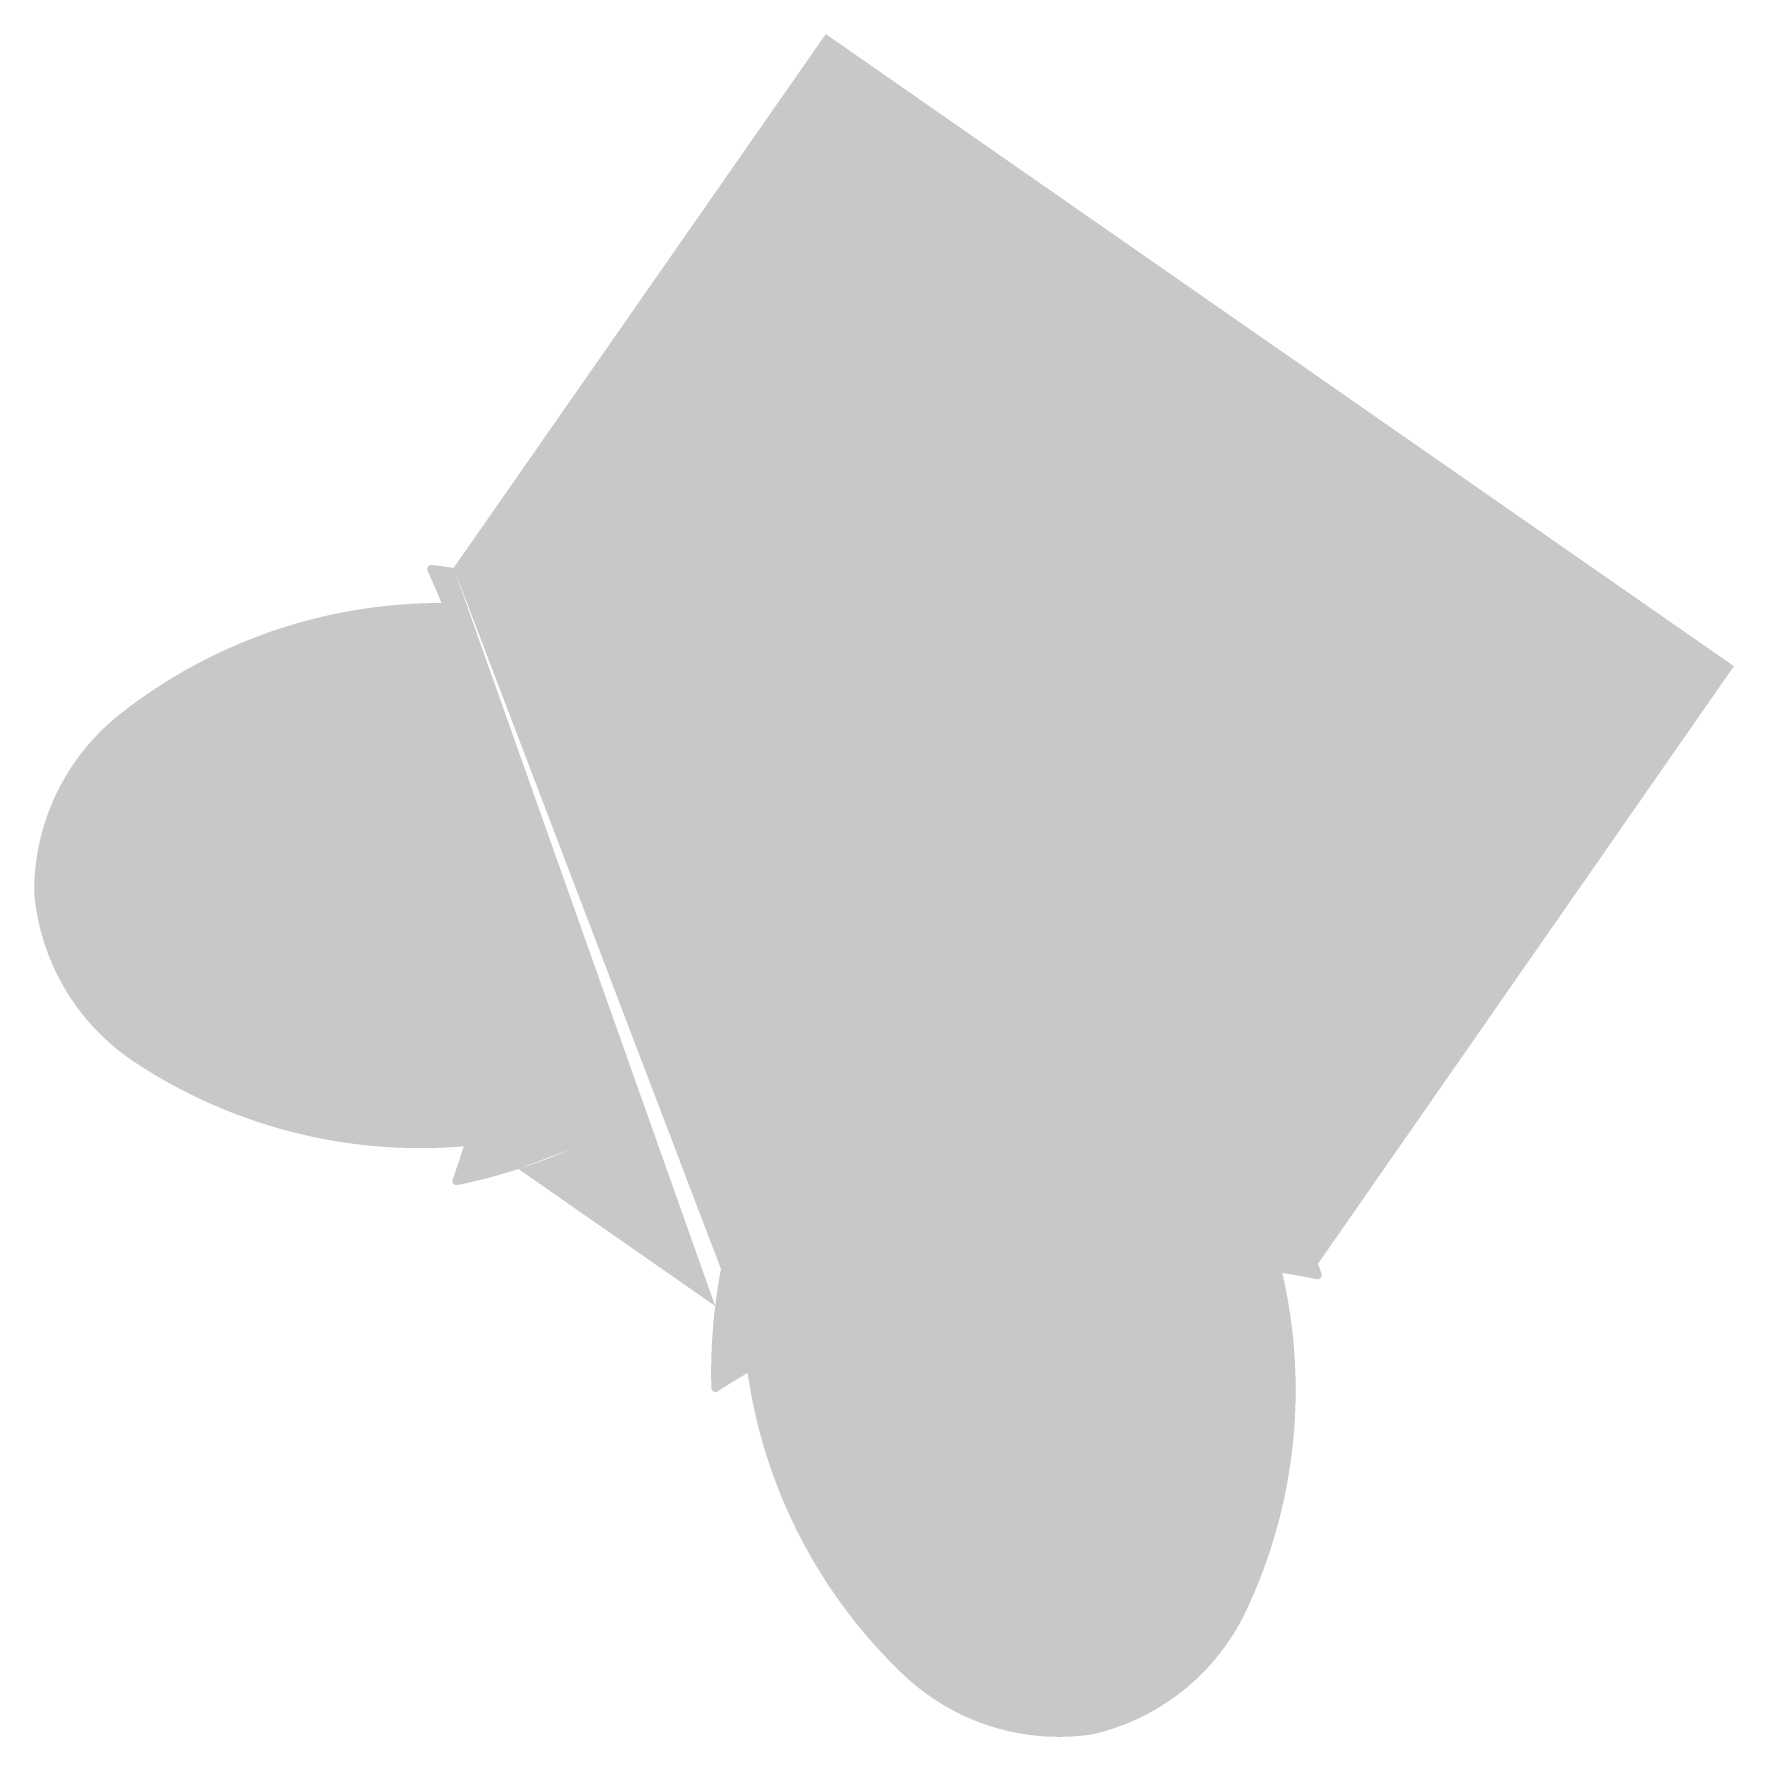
# Model space of a CAD drawing. Extents: x 218857 to 219044, y 632203 to 632441.
# Drawn here: x 219037.947 to 219038.561, y 632303.51 to 632304.125 of the extents above; entities that cross this region are included whole.
import ezdxf

# ---------------------------------------------------------------- set-up
doc = ezdxf.new("R2010")
doc.units = 0
doc.header["$MEASUREMENT"] = 0
doc.layers.get('0').update_dxf_attribs({"color": 4})

msp = doc.modelspace()

# ---------------------------------------------------------------- hatches: boundary and pattern name
at = {"linetype": 'Continuous', "lineweight": 13}
h = msp.add_hatch(color=2, dxfattribs=at)
h.dxf.hatch_style = 1
edge = h.paths.add_edge_path()
edge.add_line((219038.41107, 632303.68068), (219038.56135, 632303.89668))
edge.add_line((219038.56135, 632303.89668), (219038.23326, 632304.12513))
edge.add_line((219038.23326, 632304.12513), (219038.09881, 632303.93218))
edge.add_arc((219038.3917, 632303.64124), 0.19986, 169.16304, 181.54972)
edge.add_arc((219038.19341, 632303.63588), 0.0015, 181.61508, 302.71757)
edge.add_arc((219038.35209, 632303.38889), 0.29207, 120.23125, 122.71762, ccw=False)
edge.add_arc((219038.39028, 632303.6678), 0.18714, 188.15918, 226.58066)
edge.add_arc((219038.31754, 632303.59132), 0.08159, 226.77026, 278.39611)
edge.add_arc((219038.31137, 632303.59016), 0.08159, 282.80444, 334.43029)
edge.add_arc((219038.21589, 632303.63516), 0.18714, 334.61989, 373.04138)
edge.add_arc((219038.35236, 632303.38894), 0.29207, 78.48246, 80.9693, ccw=False)
edge.add_arc((219038.41097, 632303.6766), 0.0015, 258.57583, 379.65132)
edge.add_arc((219038.22417, 632303.60989), 0.19986, 19.65133, 20.74368)
edge.add_arc((219038.06763, 632303.73477), 0.19986, 81.02208, 83.3007)
edge.add_arc((219038.09077, 632303.93177), 0.0015, 83.36607, 204.46856)
edge.add_arc((219037.82357, 632303.81018), 0.29207, 21.98224, 24.4686, ccw=False)
edge.add_arc((219038.09411, 632303.73237), 0.18714, 89.91017, 128.33165)
edge.add_arc((219038.02886, 632303.81533), 0.08159, 128.52125, 180.1471)
edge.add_arc((219038.0286, 632303.8216), 0.08159, 184.55543, 236.18128)
edge.add_arc((219038.08683, 632303.90963), 0.18714, 236.37088, 274.79236)
edge.add_arc((219037.82358, 632303.8099), 0.29207, 340.23345, 342.72029, ccw=False)
edge.add_arc((219038.09985, 632303.71062), 0.0015, 160.32682, 281.4023)
edge.add_arc((219038.06063, 632303.90507), 0.19986, 281.40232, 293.78851)
edge.add_line((219038.12226, 632303.71495), (219038.19331, 632303.66544))

doc.saveas('drawing.dxf')
